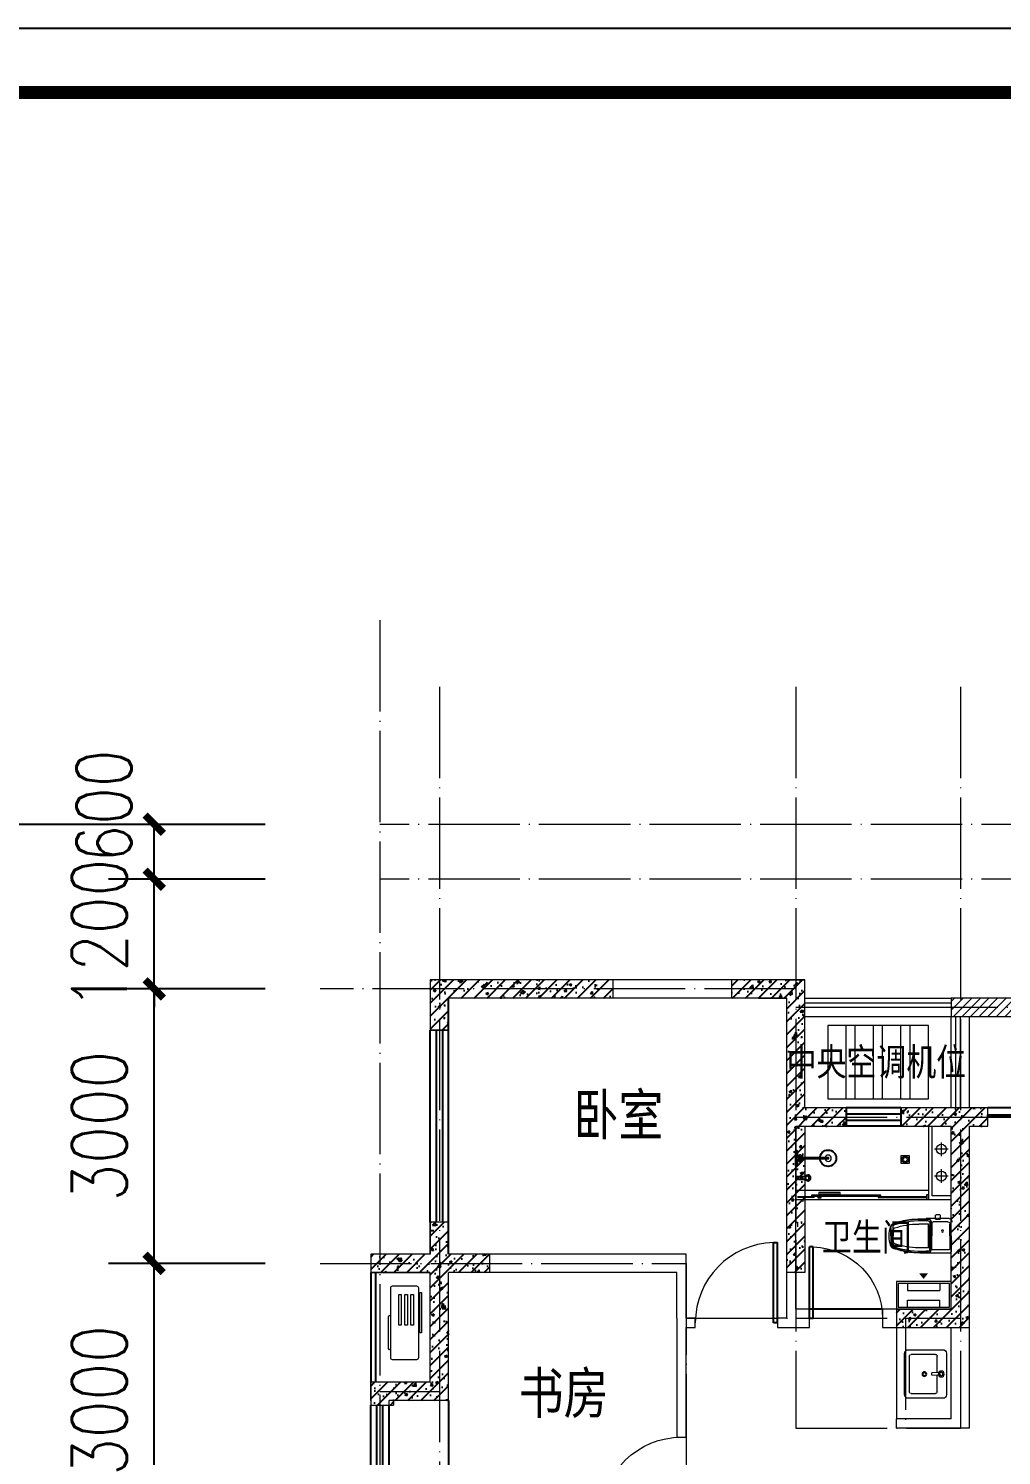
# Model space of a CAD drawing. Extents: x -20965 to 69695, y -16099 to 25481.
# Drawn here: x 24858 to 35502, y 9880 to 25481 of the extents above; entities that cross this region are included whole.
import ezdxf
from ezdxf.enums import TextEntityAlignment as Align

# ---------------------------------------------------------------- set-up
doc = ezdxf.new("R2010")
doc.units = 0
doc.header["$LTSCALE"] = 1000
doc.header["$MEASUREMENT"] = 0
doc.linetypes.add('DOTE', pattern=[2.42, 2, -0.2, 0.02, -0.2])
doc.layers.get('0').update_dxf_attribs({"linetype": 'CONTINUOUS'})
doc.layers.get('Defpoints').update_dxf_attribs({"linetype": 'CONTINUOUS'})
for name, color, linetype in [('AXIS', 3, 'CONTINUOUS'), ('fd', 4, 'CONTINUOUS'), ('PUB_DIM', 3, 'CONTINUOUS'), ('PUB_TITLE', 4, 'CONTINUOUS'), ('RAIL', 163, 'CONTINUOUS'), ('T-DESW', 6, 'CONTINUOUS'), ('WINDOW', 4, 'CONTINUOUS')]:
    doc.layers.add(name, color=color, linetype=linetype)
for name, color, linetype, lineweight in [('DOTE', 251, 'DOTE', 0), ('WALL', 255, 'CONTINUOUS', 20), ('填充', 251, 'CONTINUOUS', 5), ('填充墙', 8, 'CONTINUOUS', 15), ('家具', 159, 'CONTINUOUS', 9), ('看线', 170, 'CONTINUOUS', 0)]:
    doc.layers.add(name, color=color, linetype=linetype, lineweight=lineweight)
doc.styles.add('Arial', font='ARIAL.TTF')
doc.styles.add('DIM_FONT', font='SIMPLEX.shx', dxfattribs={"width": 0.8})
doc.dimstyles.new('DIMN200', dxfattribs={"dimscale": 2, "dimtxt": 300, "dimasz": 100, "dimexe": 250, "dimexo": 300, "dimgap": 150, "dimtad": 1, "dimdec": 0, "dimzin": 0, "dimdsep": 46, "dimtxsty": 'DIM_FONT', "dimblk": 'ARCHTICK', "dimcen": 0.09, "dimclrt": 7, "dimazin": 2, "dimtfac": 1, "dimtdec": 0, "dimtix": 1, "dimtmove": 2, "dimatfit": 3, "dimfxl": 0, "dimtolj": 1, "dimtzin": 0, "dimarcsym": 0})
pattern_1 = [(45, (-2010137.66, 221629.54), (-70.710678, 70.710678), []), (50, (-2010137.66, 221629.54), (286.904073, -25.100854), [30, -330]), (355, (-2010137.66, 221629.54), (-55.500533, 300.876853), [24, -264]), (100.4514, (-2010113.75, 221627.45), (231.403753, 275.775817), [25.496076, -280.456845]), (46.1842, (-2010137.66, 221709.54), (426.89642, -66.207606), [45, -495]), (96.6356, (-2010102.1, 221704.02), (373.86508, 389.64715), [38.244115, -420.6852]), (351.1842, (-2010137.66, 221709.54), (373.86478, 389.64744), [36, -396]), (21, (-2010097.66, 221689.54), (238.76282, -161.047556), [30, -330]), (326, (-2010097.66, 221689.54), (97.326133, 290.06002), [24, -264]), (71.4514, (-2010077.77, 221676.12), (336.08905, 129.0122), [25.496076, -280.456845]), (37.5, (-2010137.66, 221629.54), (4.863942, 133.1575415), [0, -260.8, 0, -268, 0, -265]), (7.5, (-2010137.66, 221629.54), (105.227815, 157.764685), [0, -152.8, 0, -254.8, 0, -101]), (327.5, (-2010226.86, 221629.54), (213.5289745, -9.0219487), [0, -100, 0, -312, 0, -414]), (317.5, (-2010266.86, 221629.54), (233.274468, 40.041993), [0, -130, 0, -207.2, 0, -294])]

# ---------------------------------------------------------------- blocks, each defined once
blk = doc.blocks.new('A$C37A63D83')
at = {"layer": '家具', "color": 8}
for p, q in [((152, 636), (128, 636)), ((136, 660), (323, 660)), ((229, 660), (136, 660)), ((162, 636), (152, 636)), ((162, 636), (229, 636)), ((297, 636), (229, 636)), ((297, 636), (307, 636)), ((307, 636), (331, 636)), ((49, 230), (49, 316)), ((99, 250), (99, 356)), ((360, 250), (360, 356)), ((38, 172), (42, 172)), ((40, 153), (40, 162)), ((49, 230), (229, 230)), ((49, 230), (91, 212)), ((49, 125), (49, 165)), ((54, 279), (54, 280)), ((63, 275), (58, 275)), ((63, 253), (63, 275)), ((76, 36), (76, 198)), ((81, 235), (229, 235)), ((91, 212), (229, 212)), ((99, 221), (229, 221)), ((229, 247), (103, 247)), ((111, 247), (229, 247)), ((229, 247), (356, 247)), ((348, 247), (229, 247)), ((378, 235), (229, 235)), ((409, 230), (229, 230)), ((360, 221), (229, 221)), ((368, 212), (229, 212)), ((409, 230), (368, 212)), ((382, 36), (382, 198)), ((396, 253), (396, 275)), ((396, 275), (400, 275)), ((38, 118), (42, 118)), ((40, 137), (40, 146)), ((40, 121), (40, 130)), ((229, 14), (99, 14)), ((229, 14), (360, 14))]:
    blk.add_line(p, q, dxfattribs=at)
at = {"layer": '家具'}
for p, q in [((409, 230), (409, 316)), ((0, 125), (0, 165)), ((38, 172), (7, 172)), ((40, 170), (40, 275)), ((405, 279), (405, 280)), ((418, 23), (418, 275)), ((38, 118), (7, 118)), ((40, 23), (40, 122)), ((229, 0), (63, 0)), ((229, 0), (396, 0))]:
    blk.add_line(p, q, dxfattribs=at)
at = {"layer": '家具', "color": 8}
blk.add_circle((176, 95), 11.4, dxfattribs=at)
at = {"layer": '家具'}
for centre, radius, start, end in [((979, 321), 939, 160.4627, 171.8238), ((107, 630), 13.5, 147.2649, 160.4629), ((159, 597), 75.7, 123.7473, 147.2649), ((217, 423), 257, 87.121, 112.8427), ((242, 423), 257, 67.1573, 92.879), ((300, 597), 75.7, 32.7351, 56.2527), ((346, 630), 13.5, 21.3401, 45.0457), ((352, 630), 13.5, 19.5371, 32.7351), ((-520, 321), 939, 8.1773, 19.5371), ((7035, 15), 7000, 176.3999, 177.8752), ((-6576, 15), 7000, 2.1248, 3.6001), ((7, 165), 7.2, 90, 180), ((7, 125), 7.2, 180, 270), ((63, 23), 22.5, 180, 270), ((396, 23), 22.5, 270, 0)]:
    blk.add_arc(centre, radius, start, end, dxfattribs=at)
at = {"layer": '家具', "color": 8}
for centre, radius, start, end in [((824, 353), 776, 158.6599, 172.4763), ((113, 630), 13.5, 134.9543, 158.6599), ((347, 396), 344, 131.9223, 134.9543), ((130, 611), 25.3, 94.6124, 166.2529), ((138, 626), 34, 87.4207, 128.0687), ((159, 612), 18, 109.1813, 161.5027), ((214, 386), 250, 86.5925, 104.1516), ((245, 386), 250, 75.8484, 93.4075), ((300, 612), 18, 18.4973, 70.8187), ((321, 626), 34, 51.9313, 92.5793), ((329, 611), 25.3, 13.7471, 85.3876), ((112, 396), 344, 45.0457, 48.0777), ((-365, 353), 776, 7.5237, 21.3401), ((942, 340), 881, 161.7059, 184.2897), ((933, 353), 834, 161.5027, 179.8181), ((-474, 353), 834, 0.1819, 18.4973), ((-483, 340), 881, 355.7103, 18.2941), ((545, 367), 499, 169.8851, 189.9823), ((-86, 367), 499, 350.0177, 10.1149), ((42, 165), 7.2, 0, 90), ((58, 279), 4.5, 180, 270), ((81, 253), 18, 180, 270), ((99, 198), 22.5, 90, 180), ((103, 250), 3.6, 180, 270), ((356, 250), 3.6, 270, 0), ((360, 198), 22.5, 0, 90), ((378, 253), 18, 270, 0), ((400, 279), 4.5, 270, 0), ((42, 125), 7.2, 270, 0), ((99, 36), 22.5, 180, 270), ((360, 36), 22.5, 270, 0)]:
    blk.add_arc(centre, radius, start, end, dxfattribs=at)
blk = doc.blocks.new('dfdsf')
at = {"layer": '家具'}
for p, q in [((-6119, -27345), (-6119, -27726)), ((-5626, -27307), (-6081, -27307)), ((-5588, -27726), (-5588, -27345)), ((-6081, -27765), (-5626, -27765))]:
    blk.add_line(p, q, dxfattribs=at)
at = {"layer": '家具', "color": 8}
for p, q in [((-6068, -27695), (-6068, -27428)), ((-6049, -27409), (-5869, -27409)), ((-5872, -27364), (-5886, -27364)), ((-5867, -27351), (-5876, -27341)), ((-5867, -27377), (-5876, -27387)), ((-5870, -27392), (-5866, -27466)), ((-5854, -27345), (-5854, -27332)), ((-5854, -27383), (-5854, -27396)), ((-5837, -27392), (-5841, -27466)), ((-5831, -27341), (-5840, -27350)), ((-5831, -27387), (-5840, -27377)), ((-5838, -27409), (-5658, -27409)), ((-5835, -27364), (-5821, -27364)), ((-5639, -27428), (-5639, -27695)), ((-5866, -27466), (-5841, -27466)), ((-5658, -27714), (-6049, -27714))]:
    blk.add_line(p, q, dxfattribs=at)
for centre, radius in [((-5854, -27364), 32.3), ((-5854, -27364), 18.8), ((-5855, -27549), 25.4), ((-5855, -27549), 16)]:
    blk.add_circle(centre, radius, dxfattribs=at)
at = {"layer": '家具'}
for centre, start, end in [((-6081, -27345), 90, 180), ((-5626, -27345), 0, 90), ((-6081, -27726), 180, 270), ((-5626, -27726), 270, 0)]:
    blk.add_arc(centre, 38.1, start, end, dxfattribs=at)
at = {"layer": '家具', "color": 8}
for centre, start, end in [((-6049, -27428), 90, 180), ((-5658, -27428), 0, 90), ((-6049, -27695), 180, 270), ((-5658, -27695), 270, 0)]:
    blk.add_arc(centre, 19.1, start, end, dxfattribs=at)
blk = doc.blocks.new('A$C4EB5717C')
at = {"layer": '家具', "color": 8}
for p, q in [((520, 110), (520, 120)), ((883, 100), (530, 100)), ((893, 120), (893, 110))]:
    blk.add_line(p, q, dxfattribs=at)
at = {"layer": '家具'}
blk.add_lwpolyline([(220, 120), (980, 120, 0.414214), (1000, 140), (1000, 410, 0.414214), (980, 430), (220, 430, 0.414214), (200, 410), (200, 140, 0.414214)], format="xyb", close=True, dxfattribs=at)
at = {"layer": '家具', "color": 8}
for points in [[(269, 459), (709, 459), (709, 444), (269, 444)], [(290, 372), (626, 372), (626, 343), (290, 343)], [(290, 306), (626, 306), (626, 277), (290, 277)], [(290, 240), (626, 240), (626, 211), (290, 211)]]:
    blk.add_lwpolyline(points, close=True, dxfattribs=at)
for centre, start, end in [((530, 110), 180, 270), ((883, 110), 270, 0)]:
    blk.add_arc(centre, 10, start, end, dxfattribs=at)
blk = doc.blocks.new('A$C0032228E')
at = {"layer": 'fd'}
blk.add_lwpolyline([(302, 0, 100, 0, 0), (302, 62, 0, 0, 0)], format="xyseb", dxfattribs=at)
at = {"layer": '家具'}
for p, q in [((123, 372), (123, 295)), ((477, 372), (477, 295)), ((477, 295), (123, 295)), ((477, 189), (123, 189)), ((123, 112), (123, 189)), ((477, 112), (477, 189))]:
    blk.add_line(p, q, dxfattribs=at)
for points in [[(600, 392), (0, 392), (0, 92), (600, 92)], [(580, 372), (20, 372), (20, 112), (580, 112)]]:
    blk.add_lwpolyline(points, close=True, dxfattribs=at)
blk = doc.blocks.new('_ArchTick')
at = {"color": 0, "linetype": 'ByBlock', "const_width": 0.4}
blk.add_lwpolyline([(-0.5, -0.5), (0.5, 0.5)], dxfattribs=at)
blk = doc.blocks.new('*D28')
at = {"layer": 'Defpoints', "color": 0}
for p in [(24271, 16780), (28048, 16780), (28048, -1620)]:
    blk.add_point(p, dxfattribs=at)
at = {"layer": 'PUB_DIM', "color": 0, "lineweight": -2}
for p, q in [((27448, 16780), (23771, 16780)), ((24271, -1620), (24271, 16780)), ((27448, -1620), (23771, -1620))]:
    blk.add_line(p, q, dxfattribs=at)
at = {"layer": 'PUB_DIM', "color": 0, "lineweight": -2, "xscale": 200, "yscale": 200, "zscale": 200}
for p, rotation in [((24271, 16780), 90), ((24271, -1620), 270)]:
    blk.add_blockref('_ArchTick', p, dxfattribs=dict(at, rotation=rotation))
at = {"layer": 'PUB_DIM', "color": 7, "insert": (23671, 7580), "char_height": 600, "attachment_point": 5, "rotation": 90, "style": 'DIM_FONT'}
blk.add_mtext('\\A1;18400', dxfattribs=at)
blk = doc.blocks.new('*D29')
at = {"layer": 'Defpoints', "color": 0}
for p in [(26233, 16780), (28048, 16780), (28048, 16180)]:
    blk.add_point(p, dxfattribs=at)
at = {"layer": 'PUB_DIM', "color": 0, "lineweight": -2}
for p, q in [((27448, 16780), (25733, 16780)), ((26233, 16180), (26233, 16780)), ((27448, 16180), (25733, 16180))]:
    blk.add_line(p, q, dxfattribs=at)
at = {"layer": 'PUB_DIM', "color": 0, "lineweight": -2, "xscale": 200, "yscale": 200, "zscale": 200}
for p, rotation in [((26233, 16780), 90), ((26233, 16180), 270)]:
    blk.add_blockref('_ArchTick', p, dxfattribs=dict(at, rotation=rotation))
at = {"layer": 'PUB_DIM', "color": 7, "insert": (25683, 16980), "char_height": 600, "attachment_point": 5, "rotation": 90, "style": 'DIM_FONT'}
blk.add_mtext('\\A1;600', dxfattribs=at)
blk = doc.blocks.new('*D30')
at = {"layer": 'Defpoints', "color": 0}
for p in [(26233, 16180), (28048, 16180), (28048, 14980)]:
    blk.add_point(p, dxfattribs=at)
at = {"layer": 'PUB_DIM', "color": 0, "lineweight": -2}
for p, q in [((26233, 16180), (26233, 16380)), ((27448, 16180), (25733, 16180)), ((26233, 14980), (26233, 16180)), ((27448, 14980), (25733, 14980)), ((26233, 14980), (26233, 14780))]:
    blk.add_line(p, q, dxfattribs=at)
at = {"layer": 'PUB_DIM', "color": 0, "lineweight": -2, "xscale": 200, "yscale": 200, "zscale": 200}
for p, rotation in [((26233, 16180), 270), ((26233, 14980), 90)]:
    blk.add_blockref('_ArchTick', p, dxfattribs=dict(at, rotation=rotation))
at = {"layer": 'PUB_DIM', "color": 7, "insert": (25633, 15580), "char_height": 600, "attachment_point": 5, "rotation": 90, "style": 'DIM_FONT'}
blk.add_mtext('\\A1;1200', dxfattribs=at)
blk = doc.blocks.new('*D31')
at = {"layer": 'Defpoints', "color": 0}
for p in [(26233, 14980), (28048, 14980), (28048, 11980)]:
    blk.add_point(p, dxfattribs=at)
at = {"layer": 'PUB_DIM', "color": 0, "lineweight": -2}
for p, q in [((27448, 14980), (25733, 14980)), ((26233, 11980), (26233, 14980)), ((27448, 11980), (25733, 11980))]:
    blk.add_line(p, q, dxfattribs=at)
at = {"layer": 'PUB_DIM', "color": 0, "lineweight": -2, "xscale": 200, "yscale": 200, "zscale": 200}
for p, rotation in [((26233, 14980), 90), ((26233, 11980), 270)]:
    blk.add_blockref('_ArchTick', p, dxfattribs=dict(at, rotation=rotation))
at = {"layer": 'PUB_DIM', "color": 7, "insert": (25633, 13480), "char_height": 600, "attachment_point": 5, "rotation": 90, "style": 'DIM_FONT'}
blk.add_mtext('\\A1;3000', dxfattribs=at)
blk = doc.blocks.new('*D32')
at = {"layer": 'Defpoints', "color": 0}
for p in [(26233, 11980), (28048, 11980), (28048, 8980)]:
    blk.add_point(p, dxfattribs=at)
at = {"layer": 'PUB_DIM', "color": 0, "lineweight": -2}
for p, q in [((27448, 11980), (25733, 11980)), ((26233, 8980), (26233, 11980)), ((27448, 8980), (25733, 8980))]:
    blk.add_line(p, q, dxfattribs=at)
at = {"layer": 'PUB_DIM', "color": 0, "lineweight": -2, "xscale": 200, "yscale": 200, "zscale": 200}
for p, rotation in [((26233, 11980), 90), ((26233, 8980), 270)]:
    blk.add_blockref('_ArchTick', p, dxfattribs=dict(at, rotation=rotation))
at = {"layer": 'PUB_DIM', "color": 7, "insert": (25633, 10480), "char_height": 600, "attachment_point": 5, "rotation": 90, "style": 'DIM_FONT'}
blk.add_mtext('\\A1;3000', dxfattribs=at)
blk = doc.blocks.new('$DorLib2D$00000001')
for p, q in [((0.45, 0.975), (0.5, 0.975)), ((0.45, 0), (0.45, 0.975)), ((0.5, 0), (0.5, 0.975)), ((0.5, 0), (0.45, 0))]:
    blk.add_line(p, q)
at = {"lineweight": 13}
blk.add_arc((0.475, 0), 0.975, 91.4693, 180, dxfattribs=at)
blk = doc.blocks.new('$DorLib2D$00000131')
at = {"color": 0, "linetype": 'Continuous'}
for p, q in [((0.15, 0.125), (0.2319, 0.1973)), ((0.2319, 0.1973), (0.2319, 0.125)), ((-0.5, 0.125), (-0.5, 0)), ((0.0192, 0.125), (-0.5, 0.125)), ((0.0192, 0), (0.0192, 0.125)), ((0.35, 0.125), (0.15, 0.125)), ((-0.5, 0), (0.0192, 0)), ((-0.024, 0), (0.5, 0)), ((-0.024, -0.125), (-0.024, 0)), ((0.5, 0), (0.5, -0.125)), ((-0.35, -0.125), (-0.15, -0.125)), ((-0.2319, -0.1973), (-0.2319, -0.125)), ((-0.15, -0.125), (-0.2319, -0.1973)), ((0.5, -0.125), (-0.024, -0.125))]:
    blk.add_line(p, q, dxfattribs=at)
blk = doc.blocks.new('$TCHSYS$WIN2D')
for p, q in [((-0.5, 0.5), (0.5, 0.5)), ((-0.5, 0.5), (-0.5, -0.5)), ((0.5, 0.5), (0.5, -0.5)), ((0.5, 0.167), (-0.5, 0.167)), ((0.5, -0.167), (-0.5, -0.167)), ((-0.5, -0.5), (0.5, -0.5))]:
    blk.add_line(p, q)
blk = doc.blocks.new('A$C6C0F5C48')
h = blk.add_hatch()
h.set_pattern_fill('钢筋混凝土', color=8, scale=40, style=0)
h.set_pattern_definition(pattern_1)
h.paths.add_polyline_path([(0, 0), (0, -550), (200, -550), (200, -200), (2000, -200), (2000, 0)])
h.paths.add_polyline_path([(650, -3200), (650, -3000), (200, -3000), (200, -2650), (0, -2650), (0, -3000), (-650, -3000), (-650, -3200), (0, -3200), (0, -4400), (-650, -4400), (-650, -4650), (-400, -4650), (-400, -4600), (200, -4600), (200, -3200)])
h = blk.add_hatch()
h.set_pattern_fill('钢筋混凝土', color=8, scale=40, style=0)
h.set_pattern_definition(pattern_1)
h.paths.add_polyline_path([(3300, 0), (3300, -200), (3900, -200), (3900, -3200), (4100, -3200), (4100, -1600), (4550, -1600), (4550, -1400), (4100, -1400), (4100, 0)])
h.paths.add_polyline_path([(5150, -1400), (5150, -1600), (5700, -1600), (5700, -3600), (5100, -3600), (5100, -3800), (5900, -3800), (5900, -1600), (6100, -1600), (6100, -1400)])
at = {"layer": 'WALL', "color": 6}
for p, q in [((2000, 0), (0, 0)), ((0, 0), (0, -550)), ((2000, -200), (2000, 0)), ((4100, 0), (3300, 0)), ((3300, -200), (3300, 0)), ((4100, -1400), (4100, 0)), ((2000, -200), (200, -200)), ((200, -200), (200, -550)), ((3900, -200), (3300, -200)), ((3900, -3200), (3900, -200)), ((200, -550), (0, -550)), ((4550, -1400), (4100, -1400)), ((4550, -1600), (4550, -1400)), ((5150, -1400), (5150, -1600)), ((6100, -1400), (5150, -1400)), ((6100, -1600), (6100, -1400)), ((4100, -1600), (4550, -1600)), ((4100, -1600), (4100, -3200)), ((5150, -1600), (5700, -1600)), ((5700, -3600), (5700, -1600)), ((5900, -1600), (6100, -1600)), ((5900, -3800), (5900, -1600)), ((200, -2650), (0, -2650)), ((0, -3000), (0, -2650)), ((200, -2650), (200, -3000)), ((0, -3000), (-650, -3000)), ((-650, -3000), (-650, -3200)), ((650, -3000), (200, -3000)), ((650, -3000), (650, -3200)), ((-650, -3200), (0, -3200)), ((0, -4400), (0, -3200)), ((650, -3200), (200, -3200)), ((200, -4600), (200, -3200)), ((4100, -3200), (3900, -3200)), ((5700, -3600), (5100, -3600)), ((5100, -3600), (5100, -3800)), ((5100, -3800), (5900, -3800)), ((0, -4400), (-650, -4400)), ((-650, -4400), (-650, -4650)), ((-650, -4650), (-400, -4650)), ((200, -4600), (-400, -4600)), ((-400, -4600), (-400, -4650))]:
    blk.add_line(p, q, dxfattribs=at)

msp = doc.modelspace()

# ---------------------------------------------------------------- hatches: boundary and pattern name
at = {"layer": '填充墙'}
h = msp.add_hatch(dxfattribs=at)
h.set_pattern_fill('普通砖', color=256, scale=50, style=0)
h.set_pattern_definition([(45, (-1589954.26, -19100.62), (-47.022601, 47.022601), [])])
h.paths.add_polyline_path([(35652.5, 14680), (35652.5, 14880), (34952.5, 14880), (34952.5, 14680), (34952.5, 14680), (35652.5, 14680)])

# ---------------------------------------------------------------- linework, layer by layer
at = {"layer": 'DOTE', "ltscale": 0.5}
for p, q in [((28702.5, 19012.8), (28702.5, -3406.6)), ((29352.5, 18284.5), (29352.5, -3191.8)), ((33252.5, 18284.5), (33252.5, 10180)), ((35052.5, 18284.5), (35052.5, 10180)), ((56852.5, 16780), (28702.5, 16780)), ((56852.5, 16180), (28702.5, 16180)), ((33252.5, 14980), (28048.1, 14980)), ((33252.5, 14780), (39652.5, 14780)), ((33252.5, 13580), (37752.5, 13580)), ((28048.1, 11980), (32052.5, 11980)), ((32052.5, 11980), (32052.5, 8980)), ((32052.5, 11380), (33252.5, 11380)), ((33252.5, 11380), (35052.5, 11380)), ((34452.5, 11380), (34452.5, 10180)), ((28702.5, 10580), (29352.5, 10580)), ((33252.5, 10180), (35052.5, 10180))]:
    msp.add_line(p, q, dxfattribs=at)
at = {"layer": 'PUB_TITLE'}
msp.add_lwpolyline([(10894.6, -16099), (69694.6, -16099), (69694.6, 25481), (10894.6, 25481)], close=True, dxfattribs=at)
at = {"layer": 'PUB_TITLE', "const_width": 140}
msp.add_lwpolyline([(14394.6, -15399), (68994.6, -15399), (68994.6, 24781), (14394.6, 24781)], close=True, dxfattribs=at)
at = {"layer": 'RAIL'}
for p, q in [((28602.5, 11880), (28602.5, 10680)), ((28652.5, 11880), (28652.5, 10680))]:
    msp.add_line(p, q, dxfattribs=at)
at = {"layer": 'WALL'}
for p, q in [((33152.5, 15080), (29252.5, 15080)), ((29252.5, 15080), (29252.5, 14530)), ((33152.5, 15080), (33152.5, 15080)), ((33152.5, 15080), (33352.5, 15080)), ((33352.5, 14980), (33352.5, 15080)), ((33352.5, 13680), (33352.5, 14980)), ((33152.5, 14880), (29452.5, 14880)), ((29452.5, 14530), (29452.5, 14880)), ((33152.5, 13580), (33152.5, 14880)), ((29252.5, 14530), (29452.5, 14530)), ((33152.5, 11380), (33152.5, 13580)), ((33802.5, 13680), (33352.5, 13680)), ((33802.5, 13480), (33802.5, 13680)), ((35052.5, 13680), (34402.5, 13680)), ((34402.5, 13680), (34402.5, 13480)), ((35352.5, 13680), (35052.5, 13680)), ((35352.5, 13480), (35352.5, 13680)), ((33252.5, 11480), (33252.5, 13480)), ((33252.5, 13480), (33802.5, 13480)), ((34402.5, 13480), (34952.5, 13480)), ((34952.5, 11480), (34952.5, 13480)), ((35152.5, 11380), (35152.5, 13480)), ((35152.5, 13480), (35352.5, 13480)), ((29452.5, 12430), (29252.5, 12430)), ((29252.5, 12430), (29252.5, 12080)), ((29452.5, 12080), (29452.5, 12430)), ((32052.5, 12080), (29452.5, 12080)), ((32052.5, 11380), (32052.5, 12080)), ((29252.5, 11880), (28602.5, 11880)), ((29252.5, 10680), (29252.5, 11880)), ((31952.5, 11880), (29452.5, 11880)), ((29452.5, 10480), (29452.5, 11880)), ((31952.5, 11380), (31952.5, 11880)), ((33402.5, 11480), (33252.5, 11480)), ((33402.5, 11280), (33402.5, 11480)), ((34952.5, 11480), (34202.5, 11480)), ((34202.5, 11480), (34202.5, 11280)), ((31952.5, 11380), (31952.5, 10080)), ((32152.5, 11380), (32052.5, 11380)), ((32052.5, 10080), (32052.5, 11280)), ((32052.5, 11280), (32152.5, 11280)), ((32152.5, 11280), (32152.5, 11380)), ((33152.5, 11380), (33052.5, 11380)), ((33052.5, 11380), (33052.5, 11280)), ((33052.5, 11280), (33252.5, 11280)), ((33252.5, 11280), (33402.5, 11280)), ((34202.5, 11280), (34952.5, 11280)), ((34952.5, 10280), (34952.5, 11280)), ((35152.5, 10180), (35152.5, 11380)), ((29252.5, 10680), (28602.5, 10680)), ((28602.5, 10480), (28602.5, 10680)), ((28602.5, 10480), (28602.5, 10430)), ((28602.5, 10480), (28602.5, 10480)), ((28802.5, 10430), (28802.5, 10480)), ((29452.5, 10480), (28802.5, 10480)), ((28602.5, 10430), (28802.5, 10430)), ((34952.5, 10280), (34352.5, 10280)), ((34352.5, 10180), (34352.5, 10280)), ((35152.5, 10180), (34352.5, 10180)), ((31952.5, 10080), (32052.5, 10080))]:
    msp.add_line(p, q, dxfattribs=at)
msp.add_lwpolyline([(35652.5, 14680), (35652.5, 14880), (34952.5, 14880), (34952.5, 14680), (34952.5, 14680), (35652.5, 14680), (35652.5, 14680)], close=True, dxfattribs=at)
at = {"layer": 'WINDOW'}
for p, q in [((29452.5, 12080), (29452.5, 14880)), ((29252.5, 12430), (29252.5, 14530)), ((29319.1, 14530), (29319.1, 12430)), ((29385.8, 14530), (29385.8, 12430)), ((29452.5, 12430), (29452.5, 14530)), ((37152.5, 13680), (35352.5, 13680)), ((34202.5, 11480), (33402.5, 11480)), ((29452.5, 10480), (29452.5, 9080))]:
    msp.add_line(p, q, dxfattribs=at)
for points in [[(28602.5, 8630), (28602.5, 10430)], [(28669.1, 8630), (28669.1, 10430)], [(28735.8, 8630), (28735.8, 10430)], [(28802.5, 8630), (28802.5, 10430)]]:
    msp.add_lwpolyline(points, dxfattribs=at)
at = {"layer": '填充'}
for p, q in [((33802.5, 13780), (33802.5, 14580)), ((33902.5, 13780), (33902.5, 14580)), ((34102.5, 13780), (34102.5, 14580)), ((34202.5, 13780), (34202.5, 14580)), ((34402.5, 13780), (34402.5, 14580)), ((34502.5, 13780), (34502.5, 14580))]:
    msp.add_line(p, q, dxfattribs=at)
msp.add_lwpolyline([(34702.5, 14580), (33602.5, 14580), (33602.5, 13780), (34702.5, 13780)], close=True, dxfattribs=at)
at = {"layer": '家具'}
for p, q in [((32872.5, 14980), (32852.5, 14980)), ((32852.5, 14880), (33152.5, 14880)), ((34702.5, 13480), (34702.5, 12680)), ((34844.4, 13302.5), (34844.4, 13152.5)), ((34919.4, 13227.5), (34769.4, 13227.5)), ((34844.4, 13009.5), (34844.4, 12859.5)), ((34919.4, 12934.5), (34769.4, 12934.5)), ((33252.5, 12780), (34702.5, 12780)), ((33252.5, 12680), (34702.5, 12680)), ((33272.5, 12710), (33452.5, 12710)), ((33452.5, 12700), (33272.5, 12700)), ((33452.5, 12700), (33452.5, 12710)), ((34152.5, 12710), (34152.5, 12700)), ((34152.5, 12710), (34682.5, 12710)), ((34152.5, 12700), (34682.5, 12700)), ((34702.5, 12730), (34682.5, 12730)), ((34682.5, 12730), (34682.5, 12680)), ((34702.5, 12680), (34702.5, 12730)), ((34702.5, 12680), (34952.5, 12680)), ((33252.5, 12430), (33272.5, 12430)), ((33272.5, 12430), (33272.5, 12380)), ((34352.5, 11280), (34352.5, 10280))]:
    msp.add_line(p, q, dxfattribs=at)
at = {"layer": '家具', "color": 251}
for p, q in [((34742.5, 12720), (34742.5, 13480)), ((34952.5, 12720), (34742.5, 12720))]:
    msp.add_line(p, q, dxfattribs=at)
at = {"layer": '家具', "lineweight": -3}
for p, q in [((33277.5, 13151.5), (33267.5, 13151.5)), ((33277.5, 13108.5), (33267.5, 13108.5)), ((33605.8, 13135), (33282.5, 13135)), ((33282.5, 13125), (33605.8, 13125)), ((33290.8, 12929), (33365.6, 12929)), ((33290.8, 12899), (33365.6, 12899)), ((33312.8, 12899), (33312.8, 12929))]:
    msp.add_line(p, q, dxfattribs=at)
at = {"layer": '家具', "color": 8}
for p, q in [((33274.5, 13145), (33267.5, 13145)), ((33277.5, 13115), (33267.5, 13115))]:
    msp.add_line(p, q, dxfattribs=at)
at = {"layer": '家具', "lineweight": -3}
for points in [[(33252.5, 13045), (33252.5, 13215), (33262.5, 13215), (33267.5, 13185.2), (33267.5, 13140)], [(33267.5, 13120), (33267.5, 13074.7), (33262.5, 13045), (33252.5, 13045)], [(33277.5, 13145), (33277.5, 13158), (33322.5, 13158), (33322.5, 13135)], [(33322.5, 13125), (33322.5, 13102), (33277.5, 13102), (33277.5, 13115)], [(33298, 13158), (33298, 13168), (33302, 13168), (33302, 13158)], [(33302, 13102), (33302, 13092), (33298, 13092), (33298, 13102)], [(33281.4, 12925.7), (33252.5, 12925.7), (33252.5, 12902.3), (33281.4, 12902.3)]]:
    msp.add_lwpolyline(points, dxfattribs=at)
at = {"layer": '家具', "color": 8}
for points in [[(33262.5, 13140), (33282.5, 13140), (33282.5, 13120), (33262.5, 13120)], [(34415.4, 13115.9), (34415.4, 13114.2), (34430.9, 13114.2), (34430.9, 13115.9)], [(34425.3, 13139.1), (34424.1, 13137.9), (34435.1, 13126.9), (34436.3, 13128.1)], [(34448.7, 13148.5), (34447, 13148.5), (34447, 13132.9), (34448.7, 13132.9)], [(34471.9, 13138.6), (34470.7, 13139.8), (34459.7, 13128.7), (34460.9, 13127.6)], [(34481.3, 13115.1), (34481.3, 13116.8), (34465.8, 13116.8), (34465.8, 13115.1)], [(34424.8, 13092.4), (34426, 13091.3), (34437, 13102.3), (34435.8, 13103.5)], [(34448, 13082.5), (34449.7, 13082.5), (34449.7, 13098.1), (34448, 13098.1)], [(34471.4, 13091.9), (34472.6, 13093.1), (34461.6, 13104.1), (34460.4, 13102.9)]]:
    msp.add_lwpolyline(points, close=True, dxfattribs=at)
for points in [[(33274.5, 13140), (33274.5, 13145), (33302.5, 13145), (33302.5, 13135)], [(33302.5, 13125), (33302.5, 13115), (33274.5, 13115), (33274.5, 13120)]]:
    msp.add_lwpolyline(points, dxfattribs=at)
at = {"layer": '家具'}
for points in [[(34491.3, 13072.6), (34405.4, 13072.6), (34405.4, 13158.4), (34491.3, 13158.4)], [(33422.5, 12715), (34182.5, 12715), (34182.5, 12725), (33422.5, 12725)]]:
    msp.add_lwpolyline(points, close=True, dxfattribs=at)
msp.add_lwpolyline([(33496.1, 12713), (33526.1, 12713), (33526.1, 12698, -0.4142136), (33521.1, 12693), (33501.1, 12693, -0.4142136), (33496.1, 12698)], format="xyb", close=True, dxfattribs=at)
msp.add_lwpolyline([(33518.6, 12725), (33518.6, 12735, -0.4142136), (33523.6, 12740), (33718.6, 12740, -0.4142136), (33723.6, 12735), (33723.6, 12725), (33738.6, 12725), (33738.6, 12750, 0.4142136), (33733.6, 12755), (33508.6, 12755, 0.4142136), (33503.6, 12750), (33503.6, 12725), (33518.6, 12725)], format="xyb", dxfattribs=at)
for centre in [(34844.4, 13227.5), (34844.4, 12934.5)]:
    msp.add_circle(centre, 55, dxfattribs=at)
at = {"layer": '家具', "lineweight": -3}
msp.add_circle((33605.8, 13130), 89.5, dxfattribs=at)
at = {"layer": '家具', "color": 8}
for centre, radius in [((33605.8, 13130), 5), ((34448.4, 13115.5), 36.6), ((33290.8, 12914), 15), ((33339.8, 12914), 15)]:
    msp.add_circle(centre, radius, dxfattribs=at)
for centre, radius, start, end in [((33605.8, 13130), 35, 188.21321, 171.78679), ((33605.8, 13130), 9, 213.74899, 146.25101), ((33290.8, 12914), 17, 61.92751, 136.66408), ((33290.8, 12914), 17, 223.33592, 298.07249), ((33339.8, 12914), 17, 241.92751, 118.07249)]:
    msp.add_arc(centre, radius, start, end, dxfattribs=at)
at = {"layer": '家具', "lineweight": -3}
for centre, start, end in [((33359.6, 12945.6), 289.67326, 343.58193), ((33359.6, 12882.4), 16.41807, 70.32674)]:
    msp.add_arc(centre, 17.7, start, end, dxfattribs=at)
at = {"layer": '家具', "lineweight": -3, "extrusion": (0, 0, -1)}
for centre, major_axis, ratio, start_param, end_param in [((33388.3, 12914), (0, 33.6), 0.6129094, -0.3796204, 3.521213), ((33378.8, 12914), (0, 31.4), 0.4788404, -1.072899, 4.2144917)]:
    msp.add_ellipse(centre, major_axis=major_axis, ratio=ratio, start_param=start_param, end_param=end_param, dxfattribs=at)
at = {"layer": '看线'}
for p, q in [((33352.5, 14880), (34952.5, 14880)), ((33352.5, 14830), (34952.5, 14830)), ((33352.5, 14780), (34952.5, 14780)), ((33352.5, 14680), (34952.5, 14680)), ((34952.5, 13680), (34952.5, 14680)), ((35002.5, 13680), (35002.5, 14680)), ((35052.5, 13680), (35052.5, 14680)), ((35152.5, 13680), (35152.5, 14680))]:
    msp.add_line(p, q, dxfattribs=at)

# ---------------------------------------------------------------- block references
at = {"rotation": 180}
msp.add_blockref('A$C0032228E', (34952.5, 11872.3), dxfattribs=at)
at = {"layer": 'AXIS', "color": 8, "ltscale": 0.1}
msp.add_blockref('A$C6C0F5C48', (29252.5, 15080), dxfattribs=at)
at = {"layer": 'WINDOW'}
for name, p, xscale, yscale, zscale, rotation in [('$TCHSYS$WIN2D', (34102.5, 13580), -600, 200, 600, 359.9999999937301), ('$DorLib2D$00000131', (36252.5, 13580), 1800, 200, 1800, 179.9999999937264), ('$DorLib2D$00000001', (32602.5, 11330), 900, 900, -900, 359.9999999937301), ('$DorLib2D$00000001', (33802.5, 11380), -800, 800, 800, 359.9999999937301), ('$DorLib2D$00000001', (32002.5, 9630), -900, 900, -900, 90)]:
    msp.add_blockref(name, p, dxfattribs=dict(at, xscale=xscale, yscale=yscale, zscale=zscale, rotation=rotation))
at = {"layer": '家具', "xscale": -1}
for name, p, rotation in [('A$C37A63D83', (34952.5, 12509.5), 90.00000005336084), ('dfdsf', (62207.6, 16624.2), 270.0000000533608)]:
    msp.add_blockref(name, p, dxfattribs=dict(at, rotation=rotation))
at = {"layer": '家具', "rotation": 270}
msp.add_blockref('A$C4EB5717C', (28696.5, 11930), dxfattribs=at)

# ---------------------------------------------------------------- texts
at = {"layer": 'T-DESW', "style": 'Arial', "width": 0.8}
for s, height, p in [('中央空调机位', 300, (34133.8, 14033.1)), ('卧室', 450, (31311.4, 13380.8)), ('卫生间', 300, (34029.2, 12118.4)), ('书房', 450, (30712.6, 10338.3))]:
    msp.add_text(s, height=height, dxfattribs=at).set_placement(p, align=Align.CENTER)

# ---------------------------------------------------------------- dimensions: what is measured, and where the dimension line sits
at = {"layer": 'PUB_DIM'}
dim = msp.add_linear_dim(base=(26232.7, 16780), p1=(28048.1, 16180), p2=(28048.1, 16780), angle=90, dimstyle='DIMN200', dxfattribs=at)
dim.commit()
dim.dimension.update_dxf_attribs({"geometry": '*D29', "text_midpoint": (25682.7, 16980.1), "dimtype": 161})
for p1, p2, distance, picture, middle in [((28048.1, -1620), (28048.1, 16780), 3776.7, '*D28', (23671.4, 7580)), ((28048.1, 14980), (28048.1, 16180), 1815.4, '*D30', (25632.7, 15580)), ((28048.1, 11980), (28048.1, 14980), 1815.4, '*D31', (25632.7, 13480)), ((28048.1, 8980), (28048.1, 11980), 1815.4, '*D32', (25632.7, 10480))]:
    dim = msp.add_aligned_dim(p1=p1, p2=p2, distance=distance, dimstyle='DIMN200', dxfattribs=at)
    dim.commit()
    dim.dimension.update_dxf_attribs({"geometry": picture, "text_midpoint": middle})

doc.saveas('drawing.dxf')
